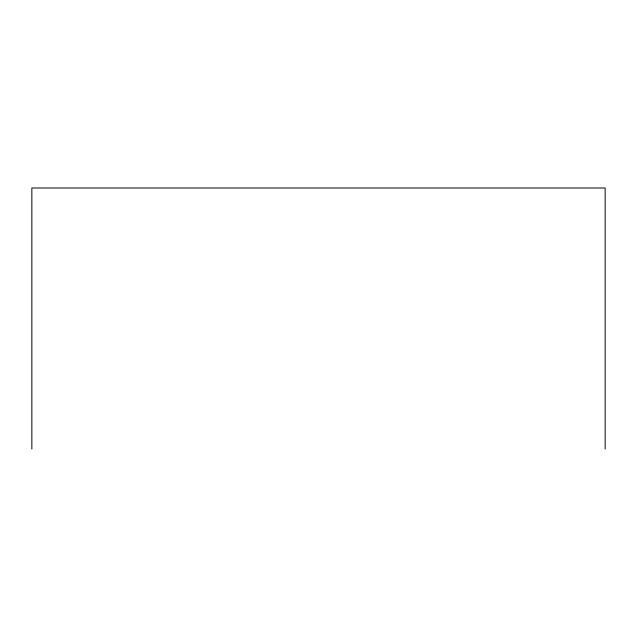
<?xml version="1.0" encoding="UTF-8"?>
<svg xmlns="http://www.w3.org/2000/svg" width="637" height="637" viewBox="0 0 637 637"><rect width="100%" height="100%" fill="white"/><g stroke="black" fill="none" stroke-linecap="round" stroke-linejoin="round"><path stroke-width="0.96" d="M605.15 449.005L605.15 187.995L31.85 187.995L31.85 449.005"/></g></svg>
